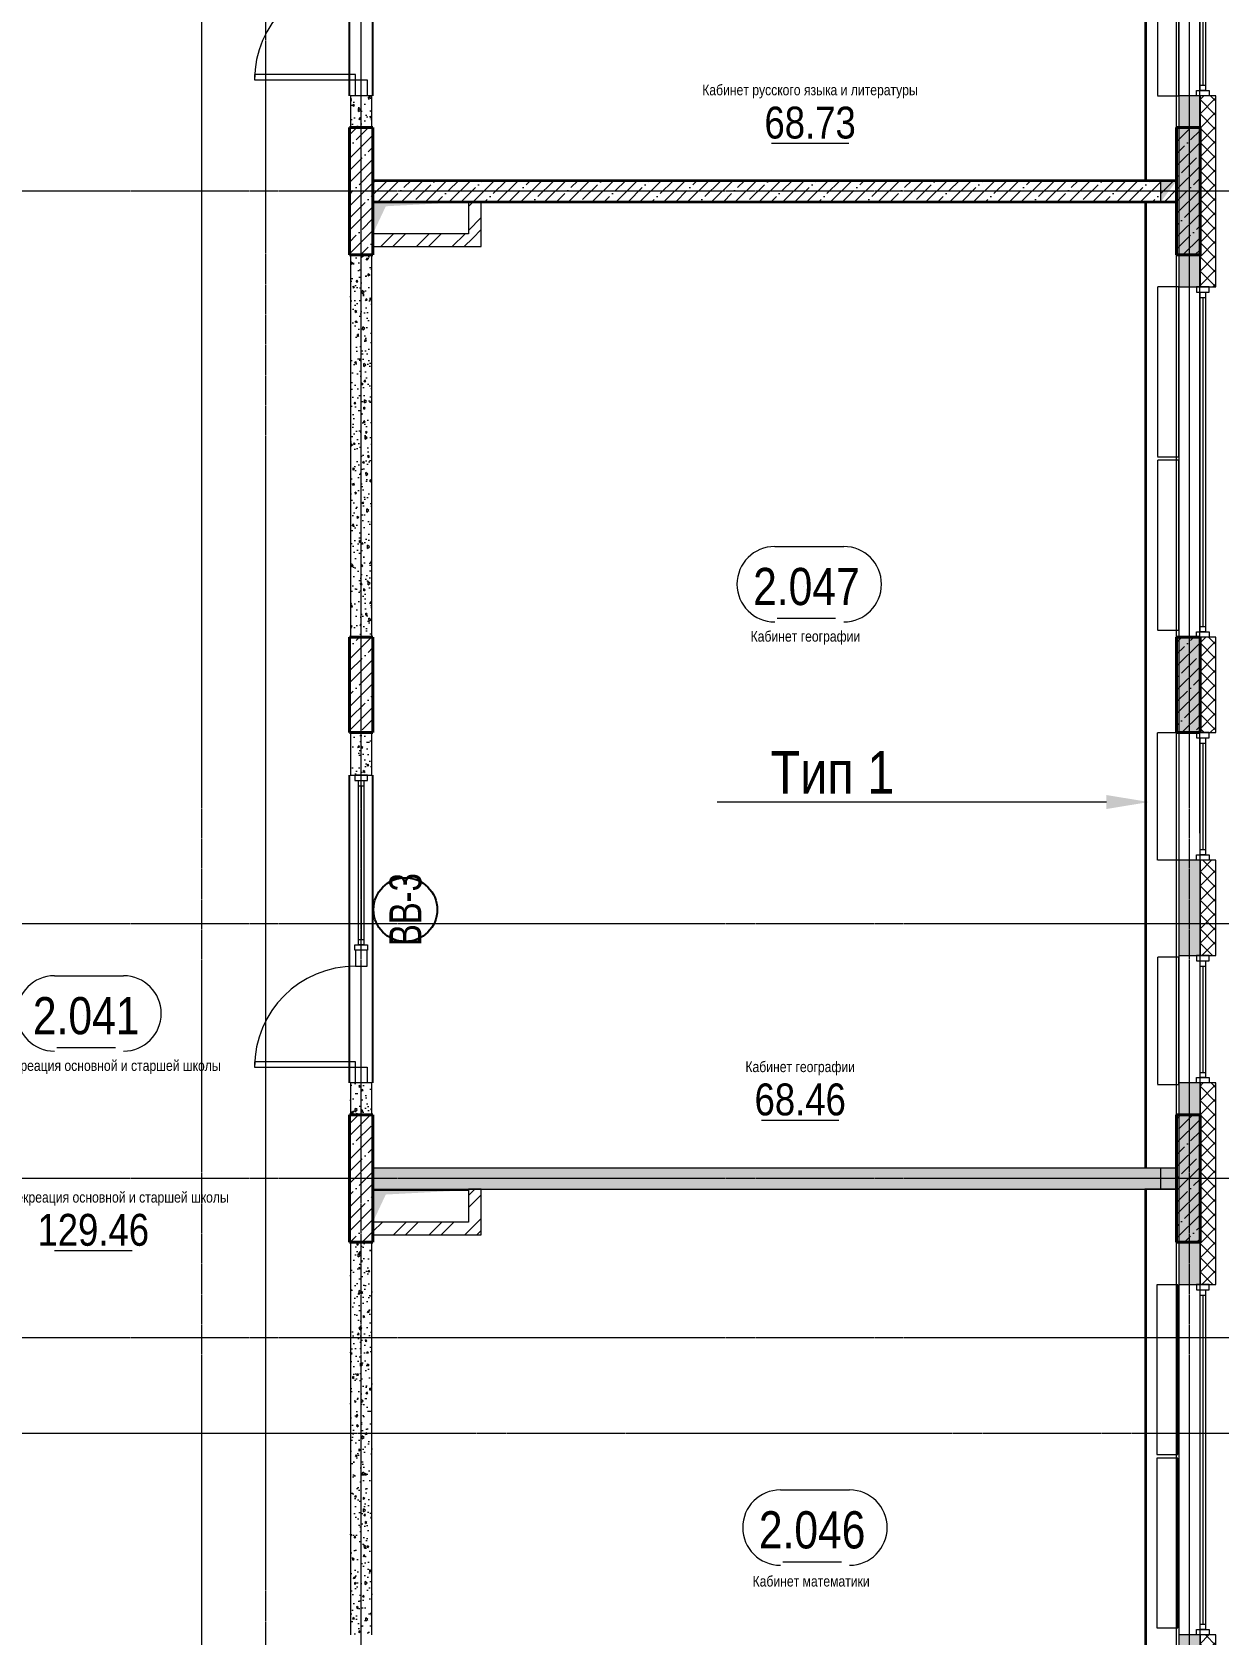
# Model space of a CAD drawing. Header units: millimetres. Extents: x -65509 to 912790, y 446 to 713294.
# Drawn here: x 245895 to 257073, y 132275 to 147375 of the extents above; entities that cross this region are included whole.
import ezdxf
from ezdxf import colors
from ezdxf.entities.mleader import LeaderData, LeaderLine
from ezdxf.enums import TextEntityAlignment as Align
from ezdxf.math import Vec2, Vec3

# ---------------------------------------------------------------- set-up
doc = ezdxf.new("R2010")
doc.units = ezdxf.units.MM
doc.linetypes.add('CENTER2', pattern=[28.575, 19.05, -3.175, 3.175, -3.175])
doc.linetypes.add('HIDDEN2', pattern=[4.7625, 3.175, -1.5875])
doc.layers.get('Defpoints').update_dxf_attribs({"color": 250})
for name, color, linetype, lineweight in [('A-AREA', 250, 'Continuous', 15), ('A-Wall_Материал_Газоблок_Контур', 250, 'Continuous', 0), ('АР_Area', 250, 'Continuous', 5), ('АР_Витраж', 250, 'Continuous', 13), ('АР_Витраж марка', 250, 'Continuous', 9), ('АР_Двери_витраж', 250, 'Continuous', 9), ('АР_Колонны', 250, 'Continuous', 30), ('АР_Окна', 250, 'Continuous', 5), ('АР_площадь пом', 250, 'Continuous', 5), ('АР_Стены ЖБ', 250, 'Continuous', 35), ('АР_Стены кирпич', 250, 'Continuous', 20), ('АР_Стены ПЕНОблок', 250, 'Continuous', 20), ('АР_Утеплитель', 250, 'Continuous', 0), ('АР_Штриховка', 250, 'Continuous', 0), ('КМ_Фахверки', 250, 'Continuous', 25), ('ОВ_Отопление', 250, 'Continuous', 5), ('ОВ_Шахты', 250, 'Continuous', 5), ('Размеры зашивки ГКЛ', 250, 'Continuous', 0), ('РД_Оси_100', 250, 'Continuous', 0), ('РД_проем_инж перемыч_фахверк', 250, 'Continuous', 18)]:
    doc.layers.add(name, color=color, linetype=linetype, lineweight=lineweight)
doc.layers.add('АР_Отопительные приборы', color=1, linetype='HIDDEN2', lineweight=0, true_color=0xff0000)
doc.layers.add('Зашивка радиаторов тип 1 (фанера и МДФ)', color=7, linetype='Continuous', lineweight=0, true_color=0x000085)
doc.layers.add('РД_Витраж_вн', color=250, linetype='Continuous')
doc.layers.add('РД_Проем', color=250, linetype='Continuous', lineweight=0, plot=False)
doc.styles.add('Arial_09', font='ARIALN.TTF', dxfattribs={"width": 0.9})
doc.styles.add('style1', font='ARIALN.TTF')
pattern_1 = [(45, (142195.16, 127275.07), (-112.2532, 112.2532), []), (45, (142307.41, 127275.07), (-112.2532, 112.2532), [198.4375, -39.6875, 0, -39.6875])]
pattern_2 = [(45, (142195.16, 127275.07), (-168.3798, 168.3798), []), (45, (142307.4, 127275.07), (-168.3798, 168.3798), [])]
pattern_3 = [(45, (142195.16, 127275.07), (-168.3798, 168.3798), []), (45, (142307.4, 127275.07), (-168.3798, 168.3798), [])]
pattern_4 = [(95, (142195.16, 127275.07), (140.09465, 117.55338), [19.05, -209.55]), (40, (142195.16, 127275.07), (-160.01845, 110.17673), [15.24, -167.6406]), (145.45144, (142206.83, 127284.87), (-19.9238, 227.7301), [16.19, -178.09024]), (91.1842, (142159.24, 127311), (221.41024, 161.9534), [28.575, -314.325]), (141.63556, (142177.7, 127324.5), (-7.0866, 342.82676), [24.285, -267.1356]), (36.18415, (142159.24, 127311), (-7.0866, 342.8268), [22.86, -251.4597]), (66, (142186.18, 127319.97), (179.51998, 34.89515), [19.05, -209.55]), (11, (142186.18, 127319.97), (-86.53993, 173.9412), [15.24, -167.64]), (116.45145, (142201.14, 127322.88), (92.98005, 208.83634), [16.19, -178.08994]), (82.5, (142195.16, 127275.07), (-57.60547, 61.973414), [0, -165.608, 0, -170.18, 0, -168.275]), (52.5, (142195.16, 127275.07), (-23.58973, 118.087), [0, -97.028, 0, -161.798, 0, -64.135]), (12.5, (142155.105, 127235.02), (99.927863, 91.826196), [0, -63.5, 0, -198.12, 0, -262.89]), (2.5, (142137.14, 127217.06), (86.7639, 122.72239), [0, -82.55, 0, -131.572, 0, -186.69])]

# ---------------------------------------------------------------- blocks, each defined once
blk = doc.blocks.new('СОШ_2200_АР_ОСИ_М100_28.05.24')
at = {"layer": 'РД_Оси_100', "linetype": 'CENTER2'}
for p, q in [((114600, -6155), (114600, 139938.679)), ((119910, 18600), (94200, 18600)), ((119910, 11700), (94200, 11700)), ((119910, 9300), (94200, 9300)), ((119910, 7800), (94200, 7800))]:
    blk.add_line(p, q, dxfattribs=at)
for points in [[(105300, -6155), (105300, 139938.679)], [(105900, 139938.679), (105900, -6155)], [(106800, -6155), (106800, 139938.679)], [(94200, 6900), (119910, 6900)]]:
    blk.add_lwpolyline(points, dxfattribs=at)
blk = doc.blocks.new('otv')
at = {"linetype": 'Continuous'}
blk.add_lwpolyline([(0, -1), (0, 0), (1, 0), (1, -1)], close=True, dxfattribs=at)
blk.add_solid([(0, -1), (0, 0), (0.135, -0.137), (1, 0)], dxfattribs=at)
blk = doc.blocks.new('otv_в_стене')
at = {"linetype": 'Continuous'}
blk.add_lwpolyline([(0, -1), (0, 0), (1, 0), (1, -1)], close=True, dxfattribs=at)
blk.add_solid([(0, -1), (0, 0), (0.5, -0.5), (1, 0)], dxfattribs=at)
blk = doc.blocks.new('MOK-МаркаПом_овал_ареал')
for p, q in [((-2.99, 3.76), (3.52, 3.76)), ((-2.75, -3), (2.75, -3))]:
    blk.add_line(p, q)
for centre, radius, start, end in [((-2.99, 0.21), 3.55, 90, 270), ((3.52, 0.21), 3.55, 270, 90), ((-7.41, 0), 7.16, 0, 0.001)]:
    blk.add_arc(centre, radius, start, end)
at = {"color": 0, "style": 'style1'}
blk.add_attdef('АР-ПОМЕЩЕНИЕ:НОМЕР', text='', height=3, dxfattribs=at).set_placement((0.26, 0), align=Align.MIDDLE)
blk = doc.blocks.new('MOK-МаркаПомещения1')
at = {"layer": 'A-AREA', "color": 0}
blk.add_line((-3.65, -1.94), (3.65, -1.94), dxfattribs=at)
at = {"layer": 'A-AREA', "color": 0, "style": 'style1'}
blk.add_attdef('АР-ПОМЕЩЕНИЕ:ПЛОЩАДЬ', text='', height=3, dxfattribs=at).set_placement((0, 0), align=Align.MIDDLE)
at = {"layer": 'Defpoints', "style": 'style1', "flags": 8}
blk.add_attdef('АР-ПОМЕЩЕНИЕ:НАИМЕНОВАНИЕ', text='', height=1, dxfattribs=at).set_placement((0, 2.96), align=Align.MIDDLE)
blk = doc.blocks.new('МаркаВитража1')
at = {"layer": 'Defpoints'}
blk.add_circle((0, 0), 3, dxfattribs=at)
at = {"color": 0, "linetype": 'ByBlock', "lineweight": -2, "style": 'Arial_09', "width": 0.9}
blk.add_attdef('АР-ОКНО:НАИМЕНОВАНИЕ', text='', height=3, dxfattribs=at).set_placement((0, 0), align=Align.MIDDLE)

msp = doc.modelspace()

# ---------------------------------------------------------------- hatches: boundary and pattern name
at = {"layer": 'АР_Штриховка', "linetype": 'Continuous', "lineweight": 0}
h = msp.add_hatch(dxfattribs=at)
h.set_pattern_fill('AR-CONC', color=256, angle=-360, style=0)
h.set_pattern_definition([(50, (142195.16, 127275.07), (182.18467, -15.93909), [19.05, -209.55]), (355, (142195.16, 127275.07), (-35.24342, 191.05685), [15.24, -167.64058]), (100.45144, (142210.34, 127273.74), (146.94125, 175.11775), [16.19, -178.09024]), (46.1842, (142195.16, 127325.87), (271.07904, -42.04233), [28.575, -314.325]), (96.63556, (142217.75, 127322.37), (237.40413, 247.4261), [24.285, -267.1356]), (351.18415, (142195.16, 127325.87), (237.40413, 247.4261), [22.85997, -251.45973]), (21, (142220.56, 127313.17), (151.6144, -102.2652), [19.05, -209.55]), (326, (142220.56, 127313.17), (61.80203, 184.18797), [15.24, -167.64]), (71.45145, (142233.2, 127304.65), (213.41642, 81.92277), [16.19, -178.08994]), (37.5, (142195.16, 127275.07), (3.088603, 84.55504), [0, -165.608, 0, -170.18, 0, -168.275]), (7.5, (142195.16, 127275.07), (66.81966, 100.180575), [0, -97.028, 0, -161.798, 0, -64.135]), (327.5, (142138.515, 127275.07), (135.590595, -5.728744), [0, -63.5, 0, -198.12, 0, -262.89]), (317.5, (142113.12, 127275.07), (148.12918, 25.42649), [0, -82.55, 0, -131.572, 0, -186.69])])
h.paths.add_polyline_path([(256895.157, 164375.073), (256695.157, 164375.073), (256695.157, 163575.073), (256895.157, 163575.073)], flags=0)
h.paths.add_polyline_path([(256895.157, 160275.073), (256695.157, 160275.073), (256695.157, 159375.073), (256895.157, 159375.073)], flags=0)
h.paths.add_polyline_path([(256895.157, 158175.073), (256695.157, 158175.073), (256695.157, 157275.073), (256895.157, 157275.073)], flags=0)
h.paths.add_polyline_path([(256895.157, 156075.073), (256695.157, 156075.073), (256695.157, 154275.073), (256895.157, 154275.073)], flags=0)
h.paths.add_polyline_path([(256895.157, 150975.073), (256695.157, 150975.073), (256695.157, 150075.073), (256895.157, 150075.073)], flags=0)
h.paths.add_polyline_path([(256895.157, 148875.073), (256695.157, 148875.073), (256695.157, 147975.073), (256895.157, 147975.073)], flags=0)
h.paths.add_polyline_path([(256895.157, 146775.073), (256695.157, 146775.073), (256695.157, 144975.073), (256895.157, 144975.073)], flags=0)
h.paths.add_polyline_path([(256895.157, 141675.073), (256695.157, 141675.073), (256695.157, 140775.073), (256895.157, 140775.073)], flags=0)
h.paths.add_polyline_path([(256895.157, 139575.073), (256695.157, 139575.073), (256695.157, 138675.073), (256895.157, 138675.073)], flags=0)
h.paths.add_polyline_path([(256895.157, 137475.073), (256695.157, 137475.073), (256695.157, 135575.073), (256895.157, 135575.073)], flags=0)
h.paths.add_polyline_path([(256895.157, 132275.073), (256695.157, 132275.073), (256695.157, 131375.073), (256895.157, 131375.073)], flags=0)
h.paths.add_polyline_path([(256895.157, 130175.073), (256695.157, 130175.073), (256695.157, 129275.073), (256895.157, 129275.073)], flags=0)
h.paths.add_polyline_path([(256895.157, 128075.073), (256695.157, 128075.073), (256695.157, 127375.073), (256895.157, 127175.073)], flags=0)
h = msp.add_hatch(dxfattribs=at)
h.set_pattern_fill('ANSI37', color=256, scale=30, angle=-360, style=0)
h.set_pattern_definition([(45, (142195.16, 127275.07), (-67.35192, 67.35192), []), (135, (142195.16, 127275.07), (-67.35192, -67.35192), [])])
h.paths.add_polyline_path([(257045.157, 164375.073), (256895.157, 164375.073), (256895.157, 163575.073), (257045.157, 163575.073)], flags=0)
h.paths.add_polyline_path([(257045.157, 160275.073), (256895.157, 160275.073), (256895.157, 159375.073), (257045.157, 159375.073)], flags=0)
h.paths.add_polyline_path([(257045.157, 158175.073), (256895.157, 158175.073), (256895.157, 157275.073), (257045.157, 157275.073)], flags=0)
h.paths.add_polyline_path([(257045.157, 156075.073), (256895.157, 156075.073), (256895.157, 154275.073), (257045.157, 154275.073)], flags=0)
h.paths.add_polyline_path([(257045.157, 150975.073), (256895.157, 150975.073), (256895.157, 150075.073), (257045.157, 150075.073)], flags=0)
h.paths.add_polyline_path([(257045.157, 148875.073), (256895.157, 148875.073), (256895.157, 147975.073), (257045.157, 147975.073)], flags=0)
h.paths.add_polyline_path([(257045.157, 146775.073), (256895.157, 146775.073), (256895.157, 144975.073), (257045.157, 144975.073)], flags=0)
h.paths.add_polyline_path([(257045.157, 141675.073), (256895.157, 141675.073), (256895.157, 140775.073), (257045.157, 140775.073)], flags=0)
h.paths.add_polyline_path([(257045.157, 139575.073), (256895.157, 139575.073), (256895.157, 138675.073), (257045.157, 138675.073)], flags=0)
h.paths.add_polyline_path([(257045.157, 137475.073), (256895.157, 137475.073), (256895.157, 135575.073), (257045.157, 135575.073)], flags=0)
h.paths.add_polyline_path([(257045.157, 132275.073), (256895.157, 132275.073), (256895.157, 131375.073), (257045.157, 131375.073)], flags=0)
h.paths.add_polyline_path([(257045.157, 130175.073), (256895.157, 130175.073), (256895.157, 129275.073), (257045.157, 129275.073)], flags=0)
h.paths.add_polyline_path([(257045.157, 128075.073), (256895.157, 128075.073), (256895.157, 127175.073), (257045.157, 127025.073)], flags=0)
h = msp.add_hatch(dxfattribs=at)
h.set_pattern_fill('AR-CONC', color=256, angle=-315, style=0)
h.set_pattern_definition([(95, (142195.16, 127275.07), (140.09465, 117.55338), [19.05, -209.55]), (40, (142195.16, 127275.07), (-160.01845, 110.17673), [15.24, -167.64058]), (145.45144, (142206.83, 127284.87), (-19.9238, 227.7301), [16.19, -178.09024]), (91.1842, (142159.24, 127311), (221.41024, 161.9534), [28.575, -314.325]), (141.63556, (142177.7, 127324.5), (-7.0866, 342.82676), [24.285, -267.1356]), (36.18415, (142159.24, 127311), (-7.0866, 342.82676), [22.86, -251.4597]), (66, (142186.18, 127319.97), (179.51998, 34.89515), [19.05, -209.55]), (11, (142186.18, 127319.97), (-86.53993, 173.9412), [15.24, -167.64]), (116.45145, (142201.14, 127322.88), (92.98005, 208.83634), [16.19, -178.08994]), (82.5, (142195.16, 127275.07), (-57.60547, 61.973414), [0, -165.608, 0, -170.18, 0, -168.275]), (52.5, (142195.16, 127275.07), (-23.58973, 118.087), [0, -97.028, 0, -161.798, 0, -64.135]), (12.5, (142155.105, 127235.02), (99.927863, 91.826196), [0, -63.5, 0, -198.12, 0, -262.89]), (2.5, (142137.14, 127217.06), (86.7639, 122.72239), [0, -82.55, 0, -131.572, 0, -186.69])])
h.paths.add_polyline_path([(249095.157, 150075.073), (248895.157, 150075.073), (248895.157, 149675.073), (249095.157, 149675.073)], flags=0)
h.paths.add_polyline_path([(249095.157, 146775.073), (248895.157, 146775.073), (248895.157, 146475.073), (249095.157, 146475.073)], flags=0)
at = {"layer": 'АР_Штриховка', "linetype": 'Continuous', "lineweight": 5}
h = msp.add_hatch(dxfattribs=at)
h.set_pattern_fill('ANSI35', color=256, scale=25, style=0)
h.set_pattern_definition(pattern_1)
h.paths.add_polyline_path([(249105.157, 146475.073), (248885.157, 146475.073), (248885.157, 145275.073), (249105.157, 145275.073)], flags=0)
h = msp.add_hatch(dxfattribs=at)
h.set_pattern_fill('ANSI35', color=256, scale=25, style=0)
h.set_pattern_definition(pattern_1)
h.paths.add_polyline_path([(256895.157, 146475.073), (256675.157, 146475.073), (256675.157, 145275.073), (256895.157, 145275.073)], flags=0)
h = msp.add_hatch(dxfattribs=at)
h.set_pattern_fill('ANSI35', color=256, scale=25, style=0)
h.set_pattern_definition([(45, (142195.16, 127275.07), (-112.2532, 112.2532), []), (45, (142307.41, 127275.07), (-112.2532, 112.2532), [198.4375, -39.6875, 0, -39.6875])])
h.paths.add_polyline_path([(249105.157, 145975.073), (249105.157, 145775.073), (256675.157, 145775.073), (256675.157, 145975.073)], flags=0)
at = {"layer": 'АР_Штриховка', "linetype": 'Continuous', "lineweight": 0}
h = msp.add_hatch(dxfattribs=at)
h.set_pattern_fill('ANSI32', color=256, scale=25, angle=-360, style=0)
h.set_pattern_definition(pattern_2)
h.paths.add_polyline_path([(250125.158, 145775.073), (250005.158, 145775.073), (250005.158, 145475.073), (250125.158, 145355.073)], flags=0)
h = msp.add_hatch(dxfattribs=at)
h.set_pattern_fill('ANSI32', color=256, scale=25, style=0)
h.set_pattern_definition(pattern_3)
h.paths.add_polyline_path([(250125.158, 145355.073), (250005.158, 145475.073), (249105.158, 145475.073), (249105.158, 145355.073)], flags=0)
h = msp.add_hatch(dxfattribs=at)
h.set_pattern_fill('AR-CONC', color=256, angle=-315, style=0)
h.set_pattern_definition([(95, (142195.16, 127275.07), (140.09465, 117.55338), [19.05, -209.55]), (40, (142195.16, 127275.07), (-160.01845, 110.17673), [15.24, -167.64058]), (145.45144, (142206.83, 127284.87), (-19.9238, 227.7301), [16.19, -178.09024]), (91.1842, (142159.24, 127311), (221.41024, 161.9534), [28.575, -314.325]), (141.63556, (142177.7, 127324.5), (-7.0866, 342.82676), [24.285, -267.1356]), (36.18415, (142159.24, 127311), (-7.0866, 342.82676), [22.86, -251.4597]), (66, (142186.18, 127319.97), (179.51998, 34.89515), [19.05, -209.55]), (11, (142186.18, 127319.97), (-86.53993, 173.9412), [15.24, -167.64]), (116.45145, (142201.14, 127322.88), (92.98005, 208.83634), [16.19, -178.08994]), (82.5, (142195.16, 127275.07), (-57.60547, 61.973414), [0, -165.608, 0, -170.18, 0, -168.275]), (52.5, (142195.16, 127275.07), (-23.58973, 118.087), [0, -97.028, 0, -161.798, 0, -64.135]), (12.5, (142155.105, 127235.02), (99.927863, 91.826196), [0, -63.5, 0, -198.12, 0, -262.89]), (2.5, (142137.14, 127217.06), (86.7639, 122.72239), [0, -82.55, 0, -131.572, 0, -186.69])])
h.paths.add_polyline_path([(249095.157, 145275.073), (248895.157, 145275.073), (248895.157, 141675.073), (249095.157, 141675.073)], flags=0)
at = {"layer": 'АР_Штриховка', "linetype": 'Continuous', "lineweight": 5}
h = msp.add_hatch(dxfattribs=at)
h.set_pattern_fill('ANSI35', color=256, scale=25, style=0)
h.set_pattern_definition(pattern_1)
h.paths.add_polyline_path([(249105.157, 141675.073), (248885.157, 141675.073), (248885.157, 140775.073), (249105.157, 140775.073)], flags=0)
h = msp.add_hatch(dxfattribs=at)
h.set_pattern_fill('ANSI35', color=256, scale=25, style=0)
h.set_pattern_definition(pattern_1)
h.paths.add_polyline_path([(256895.157, 141675.073), (256675.157, 141675.073), (256675.157, 140775.073), (256895.157, 140775.073)], flags=0)
at = {"layer": 'АР_Штриховка', "linetype": 'Continuous', "lineweight": 0}
h = msp.add_hatch(dxfattribs=at)
h.set_pattern_fill('AR-CONC', color=256, angle=-315, style=0)
h.set_pattern_definition(pattern_4)
h.paths.add_polyline_path([(249095.157, 140775.073), (248895.157, 140775.073), (248895.157, 140375.073), (249095.157, 140375.073)], flags=0)
h.paths.add_polyline_path([(249095.157, 137475.073), (248895.157, 137475.073), (248895.157, 137175.073), (249095.157, 137175.073)], flags=0)
at = {"layer": 'АР_Штриховка', "linetype": 'Continuous', "lineweight": 5}
h = msp.add_hatch(dxfattribs=at)
h.set_pattern_fill('ANSI35', color=256, scale=25, style=0)
h.set_pattern_definition(pattern_1)
h.paths.add_polyline_path([(249105.157, 137175.073), (248885.157, 137175.073), (248885.157, 135975.073), (249105.157, 135975.073)], flags=0)
h = msp.add_hatch(dxfattribs=at)
h.set_pattern_fill('ANSI35', color=256, scale=25, style=0)
h.set_pattern_definition(pattern_1)
h.paths.add_polyline_path([(256895.157, 137175.073), (256675.157, 137175.073), (256675.157, 135975.073), (256895.157, 135975.073)], flags=0)
at = {"layer": 'АР_Штриховка', "linetype": 'Continuous', "lineweight": 0}
h = msp.add_hatch(dxfattribs=at)
h.set_pattern_fill('AR-CONC', color=256, angle=-315, style=0)
h.set_pattern_definition([(95, (142195.16, 127275.07), (140.09465, 117.55338), [19.05, -209.55]), (40, (142195.16, 127275.07), (-160.01845, 110.17673), [15.24, -167.64058]), (145.45144, (142206.83, 127284.87), (-19.9238, 227.7301), [16.19, -178.09024]), (91.1842, (142159.24, 127311), (221.41024, 161.9534), [28.575, -314.325]), (141.63556, (142177.7, 127324.5), (-7.0866, 342.82676), [24.285, -267.1356]), (36.18415, (142159.24, 127311), (-7.0866, 342.82676), [22.86, -251.4597]), (66, (142186.18, 127319.97), (179.51998, 34.89515), [19.05, -209.55]), (11, (142186.18, 127319.97), (-86.53993, 173.9412), [15.24, -167.64]), (116.45145, (142201.14, 127322.88), (92.98005, 208.83634), [16.19, -178.08994]), (82.5, (142195.16, 127275.07), (-57.60547, 61.973414), [0, -165.608, 0, -170.18, 0, -168.275]), (52.5, (142195.16, 127275.07), (-23.58973, 118.087), [0, -97.028, 0, -161.798, 0, -64.135]), (12.5, (142155.105, 127235.02), (99.927863, 91.826196), [0, -63.5, 0, -198.12, 0, -262.89]), (2.5, (142137.14, 127217.06), (86.7639, 122.72239), [0, -82.55, 0, -131.572, 0, -186.69])])
h.paths.add_polyline_path([(249105.157, 136675.073), (249105.157, 136475.073), (250005.157, 136475.073), (250005.157, 136675.073)], flags=0)
h.paths.add_polyline_path([(250005.157, 136675.073), (250005.157, 136475.073), (256675.156, 136475.073), (256675.156, 136675.073)], flags=0)
h = msp.add_hatch(dxfattribs=at)
h.set_pattern_fill('ANSI32', color=256, scale=25, angle=-360, style=0)
h.set_pattern_definition(pattern_2)
h.paths.add_polyline_path([(250005.157, 136165.072), (250125.157, 136045.072), (250125.157, 136475.073), (250005.157, 136475.073)], flags=0)
h = msp.add_hatch(dxfattribs=at)
h.set_pattern_fill('ANSI32', color=256, scale=25, style=0)
h.set_pattern_definition(pattern_3)
h.paths.add_polyline_path([(250125.157, 136045.072), (250005.157, 136165.072), (249105.157, 136165.072), (249105.157, 136045.072)], flags=0)
h = msp.add_hatch(dxfattribs=at)
h.set_pattern_fill('AR-CONC', color=256, angle=-315, style=0)
h.set_pattern_definition(pattern_4)
h.paths.add_polyline_path([(249095.157, 135975.073), (248895.157, 135975.073), (248895.157, 132275.073), (249095.157, 132275.073)], flags=0)

# ---------------------------------------------------------------- linework, layer by layer
at = {"layer": 'A-Wall_Материал_Газоблок_Контур', "linetype": 'Continuous', "lineweight": 0}
for p, q in [((256695.157, 147975.073), (256695.157, 146775.073)), ((256695.157, 144975.073), (256695.157, 141675.073)), ((256695.157, 140775.073), (256695.157, 139575.073)), ((256695.157, 138675.073), (256695.157, 137475.073)), ((256695.157, 135575.073), (256695.157, 132275.073))]:
    msp.add_line(p, q, dxfattribs=at)
at = {"layer": 'АР_Витраж', "linetype": 'Continuous', "lineweight": 5}
for p, q in [((248885.157, 140375.073), (248885.157, 138725.073)), ((249105.157, 140375.073), (249105.157, 138725.073))]:
    msp.add_line(p, q, dxfattribs=at)
at = {"layer": 'АР_Витраж', "linetype": 'Continuous', "lineweight": 13}
for p, q in [((248970.157, 140275.073), (249020.157, 140275.073)), ((248995.157, 140275.073), (248995.157, 138825.073)), ((248970.157, 138825.073), (249020.157, 138825.073))]:
    msp.add_line(p, q, dxfattribs=at)
for points in [[(249055.157, 140325.073), (249055.157, 140375.073), (248935.157, 140375.073), (248935.157, 140325.073)], [(248970.157, 140325.073), (249020.157, 140325.073), (249020.157, 138775.073), (248970.157, 138775.073)], [(249055.157, 138775.073), (249055.157, 138725.073), (248935.157, 138725.073), (248935.157, 138775.073)]]:
    msp.add_lwpolyline(points, close=True, dxfattribs=at)
at = {"layer": 'АР_Двери_витраж', "linetype": 'Continuous', "lineweight": 9}
for points in [[(248940.157, 146925.073), (248940.157, 146975.073), (247990.157, 146975.073), (247990.157, 146925.073)], [(249050.157, 146925.073), (249050.157, 146775.073), (248940.157, 146775.073), (248940.157, 146925.073)], [(249050.157, 138575.073), (249050.157, 138725.073), (248940.157, 138725.073), (248940.157, 138575.073)], [(248940.157, 137625.073), (248940.157, 137675.073), (247990.157, 137675.073), (247990.157, 137625.073)], [(249050.157, 137625.073), (249050.157, 137475.073), (248940.157, 137475.073), (248940.157, 137625.073)]]:
    msp.add_lwpolyline(points, close=True, dxfattribs=at)
for centre in [(248940.157, 146925.073), (248940.157, 137625.073)]:
    msp.add_arc(centre, 950, 90, 180, dxfattribs=at)
at = {"layer": 'АР_Колонны', "linetype": 'HIDDEN2', "lineweight": 25}
for p, q in [((248885.157, 146475.073), (249105.157, 146475.073)), ((248885.157, 145275.073), (248885.157, 146475.073)), ((249105.157, 146475.073), (249105.157, 145275.073)), ((256675.157, 146475.073), (256895.157, 146475.073)), ((256675.157, 145275.073), (256675.157, 146475.073)), ((256895.157, 146475.073), (256895.157, 145275.073)), ((249105.157, 145275.073), (248885.157, 145275.073)), ((256895.157, 145275.073), (256675.157, 145275.073)), ((248885.157, 141675.073), (249105.157, 141675.073)), ((248885.157, 140775.073), (248885.157, 141675.073)), ((249105.157, 141675.073), (249105.157, 140775.073)), ((256675.157, 141675.073), (256895.157, 141675.073)), ((256675.157, 140775.073), (256675.157, 141675.073)), ((256895.157, 141675.073), (256895.157, 140775.073)), ((249105.157, 140775.073), (248885.157, 140775.073)), ((256895.157, 140775.073), (256675.157, 140775.073)), ((248885.157, 137175.073), (249105.157, 137175.073)), ((248885.157, 135975.073), (248885.157, 137175.073)), ((249105.157, 137175.073), (249105.157, 135975.073)), ((256675.157, 137175.073), (256895.157, 137175.073)), ((256675.157, 135975.073), (256675.157, 137175.073)), ((256895.157, 137175.073), (256895.157, 135975.073)), ((249105.157, 135975.073), (248885.157, 135975.073)), ((256895.157, 135975.073), (256675.157, 135975.073))]:
    msp.add_line(p, q, dxfattribs=at)
at = {"layer": 'АР_Колонны', "linetype": 'Continuous', "lineweight": 35}
for p, q in [((248885.157, 145275.073), (248885.157, 146475.073)), ((248885.157, 146475.073), (249105.157, 146475.073)), ((249105.157, 145275.073), (249105.157, 146475.073)), ((256675.157, 145275.073), (256675.157, 146475.073)), ((256675.157, 146475.073), (256895.157, 146475.073)), ((256895.157, 145275.073), (256895.157, 146475.073)), ((248885.157, 145275.073), (249105.157, 145275.073)), ((256675.157, 145275.073), (256895.157, 145275.073)), ((248885.157, 140775.073), (248885.157, 141675.073)), ((248885.157, 141675.073), (249105.157, 141675.073)), ((249105.157, 140775.073), (249105.157, 141675.073)), ((256675.157, 140775.073), (256675.157, 141675.073)), ((256675.157, 141675.073), (256895.157, 141675.073)), ((256895.157, 140775.073), (256895.157, 141675.073)), ((248885.157, 140775.073), (249105.157, 140775.073)), ((256675.157, 140775.073), (256895.157, 140775.073)), ((248885.157, 135975.073), (248885.157, 137175.073)), ((248885.157, 137175.073), (249105.157, 137175.073)), ((249105.157, 135975.073), (249105.157, 137175.073)), ((256675.157, 135975.073), (256675.157, 137175.073)), ((256675.157, 137175.073), (256895.157, 137175.073)), ((256895.157, 135975.073), (256895.157, 137175.073)), ((248885.157, 135975.073), (249105.157, 135975.073)), ((256675.157, 135975.073), (256895.157, 135975.073))]:
    msp.add_line(p, q, dxfattribs=at)
at = {"layer": 'АР_Окна', "linetype": 'Continuous', "lineweight": 5}
for p, q in [((256695.157, 147975.073), (256695.157, 146775.073)), ((256922.657, 147875.073), (256922.657, 146875.073)), ((256897.657, 146875.073), (256947.657, 146875.073)), ((256695.157, 144975.073), (256695.157, 141675.073)), ((256897.657, 144875.073), (256947.657, 144875.073)), ((256922.657, 144875.073), (256922.657, 141775.073)), ((256897.657, 141775.073), (256947.657, 141775.073)), ((256695.157, 140775.073), (256695.157, 139575.073)), ((256897.657, 140675.073), (256947.657, 140675.073)), ((256922.657, 140675.073), (256922.657, 139675.073)), ((256897.657, 139675.073), (256947.657, 139675.073)), ((256695.157, 138675.073), (256695.157, 137475.073)), ((256897.657, 138575.073), (256947.657, 138575.073)), ((256922.657, 138575.073), (256922.657, 137575.073)), ((256897.657, 137575.073), (256947.657, 137575.073)), ((256695.157, 135575.073), (256695.157, 132275.073)), ((256897.657, 135475.073), (256947.657, 135475.073)), ((256922.657, 135475.073), (256922.657, 132375.073)), ((256897.657, 132375.073), (256947.657, 132375.073))]:
    msp.add_line(p, q, dxfattribs=at)
for points in [[(256897.657, 147925.073), (256947.657, 147925.073), (256947.657, 146825.073), (256897.657, 146825.073)], [(256982.657, 146825.073), (256982.657, 146775.073), (256862.657, 146775.073), (256862.657, 146825.073)], [(256982.657, 144925.073), (256982.657, 144975.073), (256862.657, 144975.073), (256862.657, 144925.073)], [(256897.657, 144925.073), (256947.657, 144925.073), (256947.657, 141725.073), (256897.657, 141725.073)], [(256982.657, 141725.073), (256982.657, 141675.073), (256862.657, 141675.073), (256862.657, 141725.073)], [(256982.657, 140725.073), (256982.657, 140775.073), (256862.657, 140775.073), (256862.657, 140725.073)], [(256897.657, 140725.073), (256947.657, 140725.073), (256947.657, 139625.073), (256897.657, 139625.073)], [(256982.657, 139625.073), (256982.657, 139575.073), (256862.657, 139575.073), (256862.657, 139625.073)], [(256982.657, 138625.073), (256982.657, 138675.073), (256862.657, 138675.073), (256862.657, 138625.073)], [(256897.657, 138625.073), (256947.657, 138625.073), (256947.657, 137525.073), (256897.657, 137525.073)], [(256982.657, 137525.073), (256982.657, 137475.073), (256862.657, 137475.073), (256862.657, 137525.073)], [(256982.657, 135525.073), (256982.657, 135575.073), (256862.657, 135575.073), (256862.657, 135525.073)], [(256897.657, 135525.073), (256947.657, 135525.073), (256947.657, 132325.073), (256897.657, 132325.073)], [(256982.657, 132325.073), (256982.657, 132275.073), (256862.657, 132275.073), (256862.657, 132325.073)]]:
    msp.add_lwpolyline(points, close=True, dxfattribs=at)
at = {"layer": 'АР_Отопительные приборы'}
for points in [[(256695.157, 147975.073), (256495.157, 147975.073), (256495.157, 146775.073), (256695.157, 146775.073)], [(256695.157, 144974.81), (256495.157, 144974.81), (256495.157, 143374.81), (256695.157, 143374.81)], [(256695.157, 143341.655), (256495.157, 143341.655), (256495.157, 141741.655), (256695.157, 141741.655)], [(256695.157, 139575.073), (256495.157, 139575.073), (256495.157, 140775.073), (256695.157, 140775.073)], [(256695.157, 138660.754), (256495.157, 138660.754), (256495.157, 137460.754), (256695.157, 137460.754)], [(256687.075, 135574.81), (256487.075, 135574.81), (256487.075, 133974.81), (256687.075, 133974.81)], [(256687.075, 133941.655), (256487.075, 133941.655), (256487.075, 132341.655), (256687.075, 132341.655)]]:
    msp.add_lwpolyline(points, close=True, dxfattribs=at)
at = {"layer": 'АР_Стены ЖБ', "linetype": 'Continuous', "lineweight": 40}
for p, q in [((249105.157, 146475.073), (248885.157, 146475.073)), ((248885.157, 146475.073), (248885.157, 145275.073)), ((249105.157, 145275.073), (249105.157, 146475.073)), ((256895.157, 146475.073), (256675.157, 146475.073)), ((256675.157, 146475.073), (256675.157, 145275.073)), ((256895.157, 145275.073), (256895.157, 146475.073)), ((248885.157, 145275.073), (249105.157, 145275.073)), ((256675.157, 145275.073), (256895.157, 145275.073)), ((249105.157, 141675.073), (248885.157, 141675.073)), ((248885.157, 141675.073), (248885.157, 140775.073)), ((249105.157, 140775.073), (249105.157, 141675.073)), ((256895.157, 141675.073), (256675.157, 141675.073)), ((256675.157, 141675.073), (256675.157, 140775.073)), ((256895.157, 140775.073), (256895.157, 141675.073)), ((248885.157, 140775.073), (249105.157, 140775.073)), ((256675.157, 140775.073), (256895.157, 140775.073)), ((249105.157, 137175.073), (248885.157, 137175.073)), ((248885.157, 137175.073), (248885.157, 135975.073)), ((249105.157, 135975.073), (249105.157, 137175.073)), ((256895.157, 137175.073), (256675.157, 137175.073)), ((256675.157, 137175.073), (256675.157, 135975.073)), ((256895.157, 135975.073), (256895.157, 137175.073)), ((248885.157, 135975.073), (249105.157, 135975.073)), ((256675.157, 135975.073), (256895.157, 135975.073))]:
    msp.add_line(p, q, dxfattribs=at)
at = {"layer": 'АР_Стены ЖБ', "linetype": 'Continuous', "lineweight": 35}
for p, q in [((249105.157, 145975.073), (249105.157, 145775.073)), ((256675.157, 145975.073), (249105.157, 145975.073)), ((256675.157, 145775.073), (256675.157, 145975.073)), ((249105.157, 145775.073), (256675.157, 145775.073))]:
    msp.add_line(p, q, dxfattribs=at)
at = {"layer": 'АР_Стены кирпич', "linetype": 'Continuous', "lineweight": 20}
for p, q in [((250125.158, 145775.073), (250005.158, 145775.073)), ((250005.158, 145775.073), (250005.158, 145475.073)), ((250125.158, 145355.073), (250125.158, 145775.073)), ((250005.158, 145475.073), (249105.158, 145475.073)), ((249105.158, 145475.073), (249105.158, 145355.073)), ((249105.158, 145355.073), (250125.158, 145355.073)), ((250125.157, 136475.073), (250005.157, 136475.073)), ((250005.157, 136475.073), (250005.157, 136165.072)), ((250125.157, 136045.072), (250125.157, 136475.073)), ((250005.157, 136165.072), (249105.157, 136165.072)), ((249105.157, 136165.072), (249105.157, 136045.072)), ((249105.157, 136045.072), (250125.157, 136045.072))]:
    msp.add_line(p, q, dxfattribs=at)
at = {"layer": 'АР_Стены ПЕНОблок', "linetype": 'Continuous', "lineweight": 20}
for p, q in [((249095.157, 146775.073), (248895.157, 146775.073)), ((248895.157, 146775.073), (248895.157, 146475.073)), ((249095.157, 146475.073), (249095.157, 146775.073)), ((256895.157, 146775.073), (256695.157, 146775.073)), ((256695.157, 146775.073), (256695.157, 144975.073)), ((256895.157, 144975.073), (256895.157, 146775.073)), ((248895.157, 146475.073), (249095.157, 146475.073)), ((249095.157, 145275.073), (248895.157, 145275.073)), ((248895.157, 145275.073), (248895.157, 141675.073)), ((249095.157, 141675.073), (249095.157, 145275.073)), ((256695.157, 144975.073), (256895.157, 144975.073)), ((248895.157, 141675.073), (249095.157, 141675.073)), ((256895.157, 141675.073), (256695.157, 141675.073)), ((256695.157, 141675.073), (256695.157, 140775.073)), ((256895.157, 140775.073), (256895.157, 141675.073)), ((249095.157, 140775.073), (248895.157, 140775.073)), ((248895.157, 140775.073), (248895.157, 140375.073)), ((249095.157, 140375.073), (249095.157, 140775.073)), ((256695.157, 140775.073), (256895.157, 140775.073)), ((248895.157, 140375.073), (249095.157, 140375.073)), ((256895.157, 139575.073), (256695.157, 139575.073)), ((256695.157, 139575.073), (256695.157, 138675.073)), ((256895.157, 138675.073), (256895.157, 139575.073)), ((256695.157, 138675.073), (256895.157, 138675.073)), ((249095.157, 137475.073), (248895.157, 137475.073)), ((248895.157, 137475.073), (248895.157, 137175.073)), ((249095.157, 137175.073), (249095.157, 137475.073)), ((256895.157, 137475.073), (256695.157, 137475.073)), ((256695.157, 137475.073), (256695.157, 135575.073)), ((256895.157, 135575.073), (256895.157, 137475.073)), ((248895.157, 137175.073), (249095.157, 137175.073)), ((249105.157, 136675.073), (256675.156, 136675.073)), ((249105.157, 136675.073), (249105.157, 136475.073)), ((256675.156, 136475.073), (256675.156, 136675.073)), ((249105.157, 136475.073), (256675.156, 136475.073)), ((249095.157, 135975.073), (248895.157, 135975.073)), ((248895.157, 135975.073), (248895.157, 132275.073)), ((249095.157, 132275.073), (249095.157, 135975.073)), ((256695.157, 135575.073), (256895.157, 135575.073)), ((256895.157, 132275.073), (256695.157, 132275.073)), ((256695.157, 132275.073), (256695.157, 131375.073)), ((256895.157, 131375.073), (256895.157, 132275.073))]:
    msp.add_line(p, q, dxfattribs=at)
at = {"layer": 'АР_Утеплитель', "linetype": 'Continuous', "lineweight": 0}
for p, q in [((257045.157, 146775.073), (256895.157, 146775.073)), ((256895.157, 146775.073), (256895.157, 144975.073)), ((257045.157, 144975.073), (257045.157, 146775.073)), ((256895.157, 144975.073), (257045.157, 144975.073)), ((257045.157, 141675.073), (256895.157, 141675.073)), ((256895.157, 141675.073), (256895.157, 140775.073)), ((257045.157, 140775.073), (257045.157, 141675.073)), ((256895.157, 140775.073), (257045.157, 140775.073)), ((257045.157, 139575.073), (256895.157, 139575.073)), ((256895.157, 139575.073), (256895.157, 138675.073)), ((257045.157, 138675.073), (257045.157, 139575.073)), ((256895.157, 138675.073), (257045.157, 138675.073)), ((257045.157, 137475.073), (256895.157, 137475.073)), ((256895.157, 137475.073), (256895.157, 135575.073)), ((257045.157, 135575.073), (257045.157, 137475.073)), ((256895.157, 135575.073), (257045.157, 135575.073)), ((257045.157, 132275.073), (256895.157, 132275.073)), ((256895.157, 132275.073), (256895.157, 131375.073)), ((257045.157, 131375.073), (257045.157, 132275.073))]:
    msp.add_line(p, q, dxfattribs=at)
at = {"layer": 'Зашивка радиаторов тип 1 (фанера и МДФ)', "linetype": 'Continuous', "lineweight": 0}
for p, q in [((256375.156, 155075.073), (256375.157, 145975.073)), ((256387.656, 155075.073), (256387.657, 145975.073)), ((256387.657, 145975.073), (256387.656, 155075.073)), ((256675.157, 145975.073), (256675.156, 155075.073)), ((256375.157, 145975.073), (256387.657, 145975.073)), ((256387.657, 145975.073), (256675.157, 145975.073)), ((256375.157, 145775.073), (256375.156, 136675.073)), ((256387.657, 145775.073), (256375.157, 145775.073)), ((256387.657, 145775.073), (256387.656, 136675.073)), ((256387.656, 136675.073), (256387.657, 145775.073)), ((256675.157, 145775.073), (256387.657, 145775.073)), ((256675.156, 136675.073), (256675.157, 145775.073)), ((256375.156, 136675.073), (256387.656, 136675.073)), ((256387.656, 136675.073), (256675.156, 136675.073)), ((256387.656, 136475.073), (256375.156, 136475.073)), ((256375.156, 136475.073), (256375.157, 127395.073)), ((256675.156, 136475.073), (256387.656, 136475.073)), ((256387.656, 136475.073), (256387.657, 127395.073)), ((256387.657, 127395.073), (256387.656, 136475.073)), ((256675.157, 127395.073), (256675.156, 136475.073))]:
    msp.add_line(p, q, dxfattribs=at)
at = {"layer": 'КМ_Фахверки', "lineweight": 5}
msp.add_lwpolyline([(212895.157, 195850.073), (236595.157, 195849.49), (236595.157, 127175.073), (256895.157, 127175.073), (256895.126, 262175.073), (215195.161, 262175.073), (215195.161, 256175.073), (179595.157, 256175.073), (179595.157, 227875.073), (142095.157, 227875.073), (142095.157, 140675.073), (169895.157, 140675.073), (169895.157, 153775.073), (162395.157, 153775.073), (162395.157, 195850.073), (187695.157, 195850.073), (187695.157, 127175.073), (225395.157, 127175.073), (225395.157, 140875.073), (207995.156, 140875.08), (207995.156, 195850.073), (212896.745, 195850.073)], dxfattribs=at)
at = {"layer": 'РД_Витраж_вн', "linetype": 'Continuous', "lineweight": -3}
for p, q in [((248885.157, 146775.073), (248885.157, 149675.073)), ((249105.157, 146775.073), (249105.157, 149675.073)), ((248885.157, 137475.073), (248885.157, 140375.073)), ((249105.157, 137475.073), (249105.157, 140375.073))]:
    msp.add_line(p, q, dxfattribs=at)
at = {"layer": 'РД_Проем', "linetype": 'Continuous', "lineweight": 0}
for p, q in [((248885.157, 146775.073), (248885.157, 149675.073)), ((249105.157, 146775.073), (249105.157, 149675.073)), ((248885.157, 137475.073), (248885.157, 140375.073)), ((249105.157, 137475.073), (249105.157, 140375.073))]:
    msp.add_line(p, q, dxfattribs=at)
at = {"layer": 'РД_проем_инж перемыч_фахверк', "linetype": 'Continuous', "lineweight": 18}
for p, q in [((248885.157, 149675.073), (248885.157, 146775.073)), ((249105.157, 149675.073), (249105.157, 146775.073)), ((248885.157, 140375.073), (248885.157, 137475.073)), ((249105.157, 140375.073), (249105.157, 137475.073))]:
    msp.add_line(p, q, dxfattribs=at)

# ---------------------------------------------------------------- block references
at = {"layer": 'АР_Area', "linetype": 'Continuous', "lineweight": 5}
ref = msp.add_blockref('MOK-МаркаПом_овал_ареал', (253188.266, 142152.194), dxfattribs=dict(at, xscale=100, yscale=100, zscale=100))
ref.add_attrib('АР-ПОМЕЩЕНИЕ:НОМЕР', '2.047', dxfattribs={"layer": '0', "color": 0, "height": 350, "style": 'style1'}).set_placement((253188.266, 142152.194), align=Align.MIDDLE)
ref.add_attrib('АР-ПОМЕЩЕНИЕ:НАИМЕНОВАНИЕ', 'Кабинет географии', dxfattribs={"layer": 'Defpoints', "color": 2, "height": 100, "style": 'style1'}).set_placement((253178.85, 141670.801), align=Align.MIDDLE)
ref = msp.add_blockref('MOK-МаркаПом_овал_ареал', (246404.815, 138109.062), dxfattribs=dict(at, xscale=100, yscale=100, zscale=100))
ref.add_attrib('АР-ПОМЕЩЕНИЕ:НОМЕР', '2.041', dxfattribs={"layer": '0', "color": 0, "height": 350, "style": 'style1'}).set_placement((246404.815, 138109.062), align=Align.MIDDLE)
ref.add_attrib('АР-ПОМЕЩЕНИЕ:НАИМЕНОВАНИЕ', 'Коридор-рекреация основной и старшей школы', dxfattribs={"layer": 'Defpoints', "color": 2, "height": 100, "style": 'style1'}).set_placement((246395.4, 137627.669), align=Align.MIDDLE)
ref = msp.add_blockref('MOK-МаркаПом_овал_ареал', (253242.133, 133265.329), dxfattribs=dict(at, xscale=100, yscale=100, zscale=100))
ref.add_attrib('АР-ПОМЕЩЕНИЕ:НОМЕР', '2.046', dxfattribs={"layer": '0', "color": 0, "height": 350, "style": 'style1'}).set_placement((253242.133, 133265.329), align=Align.MIDDLE)
ref.add_attrib('АР-ПОМЕЩЕНИЕ:НАИМЕНОВАНИЕ', 'Кабинет математики', dxfattribs={"layer": 'Defpoints', "color": 2, "height": 100, "style": 'style1'}).set_placement((253232.718, 132783.936), align=Align.MIDDLE)
at = {"layer": 'АР_Витраж марка', "linetype": 'Continuous', "lineweight": 9, "xscale": 100, "yscale": 100, "zscale": 100, "rotation": 89.99999999999999}
msp.add_blockref('МаркаВитража1', (249411.261, 139108.052), dxfattribs=at).add_auto_attribs({'АР-ОКНО:НАИМЕНОВАНИЕ': 'ВВ-3'})
at = {"layer": 'АР_площадь пом', "linetype": 'Continuous', "lineweight": 5}
ref = msp.add_blockref('MOK-МаркаПомещения1', (253223.179, 146522.39), dxfattribs=dict(at, xscale=100, yscale=100, zscale=100))
ref.add_attrib('АР-ПОМЕЩЕНИЕ:НАИМЕНОВАНИЕ', 'Кабинет русского языка и литературы', dxfattribs={"layer": 'Defpoints', "height": 100, "style": 'style1'}).set_placement((253223.179, 146817.952), align=Align.MIDDLE)
ref.add_attrib('АР-ПОМЕЩЕНИЕ:ПЛОЩАДЬ', '68.73', dxfattribs={"layer": 'A-AREA', "color": 0, "height": 300, "style": 'style1'}).set_placement((253223.179, 146522.39), align=Align.MIDDLE)
ref = msp.add_blockref('MOK-МаркаПомещения1', (253129.831, 137320.06), dxfattribs=dict(at, xscale=100, yscale=100, zscale=100))
ref.add_attrib('АР-ПОМЕЩЕНИЕ:НАИМЕНОВАНИЕ', 'Кабинет географии', dxfattribs={"layer": 'Defpoints', "height": 100, "style": 'style1'}).set_placement((253129.831, 137615.622), align=Align.MIDDLE)
ref.add_attrib('АР-ПОМЕЩЕНИЕ:ПЛОЩАДЬ', '68.46', dxfattribs={"layer": 'A-AREA', "color": 0, "height": 300, "style": 'style1'}).set_placement((253129.831, 137320.06), align=Align.MIDDLE)
ref = msp.add_blockref('MOK-МаркаПомещения1', (246471.654, 136091.631), dxfattribs=dict(at, xscale=100, yscale=100, zscale=100))
ref.add_attrib('АР-ПОМЕЩЕНИЕ:НАИМЕНОВАНИЕ', 'Коридор-рекреация основной и старшей школы', dxfattribs={"layer": 'Defpoints', "height": 100, "style": 'style1'}).set_placement((246471.654, 136387.194), align=Align.MIDDLE)
ref.add_attrib('АР-ПОМЕЩЕНИЕ:ПЛОЩАДЬ', '129.46', dxfattribs={"layer": 'A-AREA', "color": 0, "height": 300, "style": 'style1'}).set_placement((246471.654, 136091.631), align=Align.MIDDLE)
at = {"layer": 'ОВ_Отопление', "xscale": 150, "yscale": 200}
for p in [(256525.157, 145975.073), (256525.157, 136675.073)]:
    msp.add_blockref('otv_в_стене', p, dxfattribs=at)
at = {"layer": 'ОВ_Шахты', "xscale": 900, "yscale": 300, "zscale": 1400}
for p in [(249105.158, 145775.073), (249105.157, 136465.072)]:
    msp.add_blockref('otv', p, dxfattribs=at)
at = {"layer": 'РД_Оси_100'}
msp.add_blockref('СОШ_2200_АР_ОСИ_М100_28.05.24', (142195.157, 127275.073), dxfattribs=at)

# ---------------------------------------------------------------- leaders
at = {"layer": 'Размеры зашивки ГКЛ'}
ml = msp.add_multileader_mtext('Standard', dxfattribs=at)
ml.set_content('\\pxsm1;Тип 1 ', color=(0, 0, 138), style='style1')
ml.set_leader_properties(color=256, linetype='ByLayer', lineweight=9)
ml.build(insert=Vec2(0, 0))
ml.multileader.update_dxf_attribs({"has_dogleg": 0, "text_left_attachment_type": 6, "text_right_attachment_type": 6, "text_bottom_attachment_type": 10, "dogleg_length": 25, "arrow_head_size": 400})
ctx = ml.context
ctx.base_point, ctx.char_height, ctx.arrow_head_size, ctx.landing_gap_size, ctx.plane_origin = Vec3(252799.437, 140121.633), 400, 400, 50, Vec3(246985.574, 147092.198)
ctx.left_attachment, ctx.right_attachment, ctx.top_attachment = 6, 6, 10
notes = []
notes.append((ctx, [(1, (1, 1, 0), (253994.833, 140121.633), (-1, 0), 25, [(1, [(256414.449, 140121.633)], 0, [])])]))
ctx.mtext.insert, ctx.mtext.width, ctx.mtext.defined_height, ctx.mtext.line_spacing_factor, ctx.mtext.flow_direction = Vec3(252849.437, 140601.633), 1668.44707, 600, 0.3, 5
for ctx, leaders in notes:
    for number, flags, end, landing, length, lines in leaders:
        leader = LeaderData()
        leader.index, (leader.has_last_leader_line, leader.has_dogleg_vector, leader.attachment_direction) = number, flags
        leader.last_leader_point, leader.dogleg_vector, leader.dogleg_length = Vec3(end), Vec3(landing), length
        for number, points, colour, breaks in lines:
            line = LeaderLine()
            line.index, line.vertices, line.color, line.breaks = number, Vec3.list(points), colors.encode_raw_color(colour), breaks
            leader.lines.append(line)
        ctx.leaders.append(leader)

doc.saveas('drawing.dxf')
